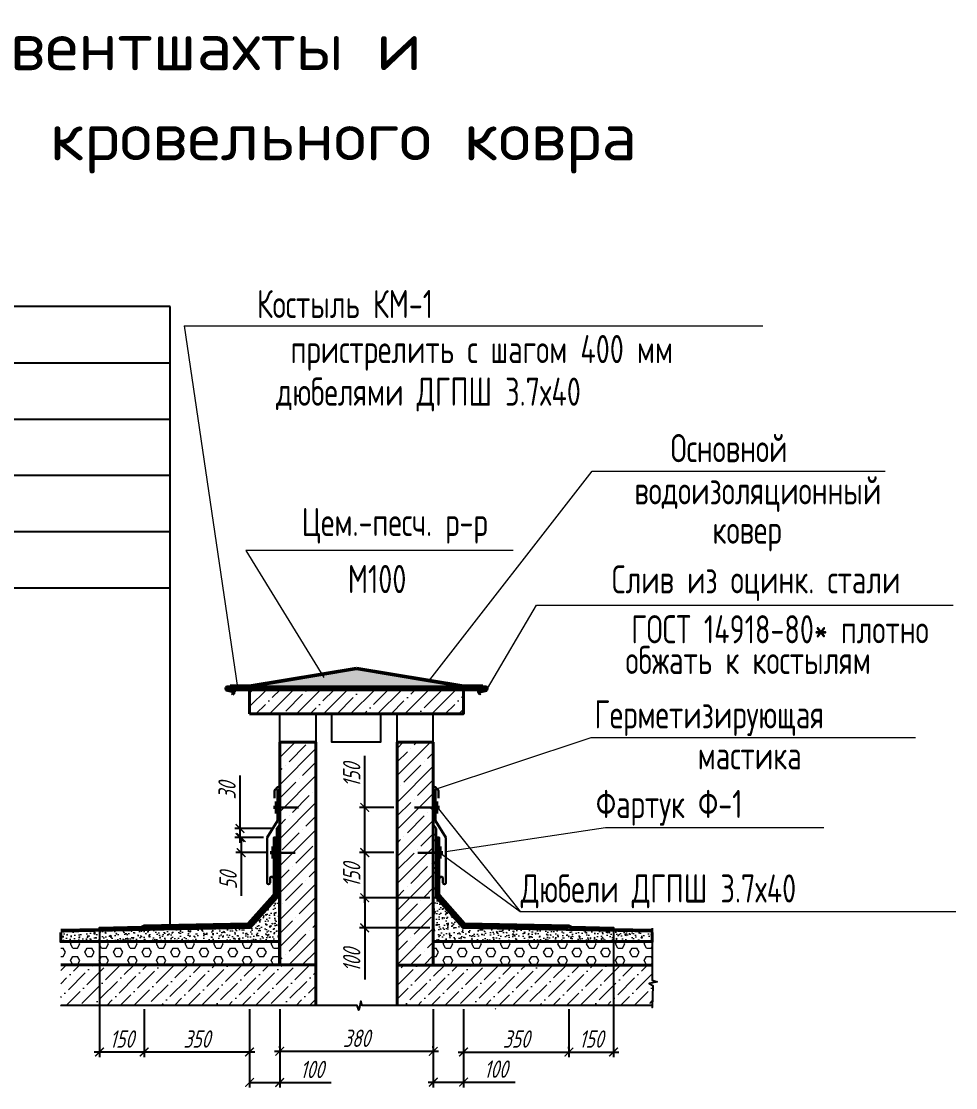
# Model space of a CAD drawing. Header units: millimetres. Extents: x 5763 to 12018931, y 39842 to 3600577.
# Drawn here: x 1831235 to 1858172, y 826193 to 856941 of the extents above; entities that cross this region are included whole.
import ezdxf
from ezdxf.enums import TextEntityAlignment as Align

# ---------------------------------------------------------------- set-up
doc = ezdxf.new("R2010")
doc.units = ezdxf.units.MM
doc.layers.add('обводка', color=7, linetype='Continuous')
doc.layers.add('Размеры', color=7, linetype='Continuous')
doc.styles.add('MStandart', font='romans.shx', dxfattribs={"width": 0.85, "height": 3})
doc.styles.add('ROMANS', font='romans.shx', dxfattribs={"width": 0.7, "height": 3})
doc.styles.get("Standard").update_dxf_attribs({"font": 'romans.shx', "width": 0.7, "oblique": 15, "height": 500})
doc.dimstyles.new('ISO-25', dxfattribs={"dimtxt": 500, "dimasz": 250, "dimexe": 150, "dimexo": 100, "dimgap": 125, "dimtad": 1, "dimtxsty": 'Standard', "dimblk": 'ARCHTICK', "dimcen": 25, "dimdle": 150, "dimadec": 0, "dimazin": 0, "dimtfac": 1, "dimtmove": 0, "dimatfit": 3, "dimfxl": 1, "dimarcsym": 0})
doc.dimstyles.get("Standard").update_dxf_attribs({"dimtxt": 0.18, "dimasz": 0.18, "dimexe": 0.18, "dimexo": 0.0625, "dimgap": 0.09, "dimtad": 0, "dimtih": 1, "dimtoh": 1, "dimdec": 4, "dimzin": 0, "dimdsep": 46, "dimtxsty": 'Standard', "dimcen": 0.09, "dimadec": 0, "dimazin": 0, "dimtfac": 1, "dimtdec": 4, "dimtofl": 0, "dimtmove": 0, "dimatfit": 3, "dimfxl": 1, "dimtolj": 1, "dimtzin": 0, "dimarcsym": 0})
pattern_1 = [(45, (1699556.66, 821509.62), (146.1905, 536.03184), [689.1486, -137.8297, 0, -137.8297])]
pattern_2 = [(0, (1692957.2, 820189.72), (0, 238.72803), [137.8297, -275.65945]), (120, (1692957.2, 820189.72), (-206.74454, -119.364), [137.8297, -275.65945]), (60, (1693095.02, 820189.72), (-206.74454, 119.364), [137.8297, -275.65945])]
pattern_3 = [(130, (1979917.2, 805528), (-316.3523, -27.67723), [33.0791, -363.8705]), (185, (1979917.2, 805528), (61.197, 331.7579), [26.4633, -291.0964]), (79.549, (1979890.83, 805525.68), (-255.1565, 304.0792), [28.1129, -309.24215]), (133.8158, (1979917.2, 805616.2), (-470.7118, -73.0039), [49.6187, -545.8057]), (83.3644, (1979877.96, 805610.1), (-412.2376, 429.639), [42.1694, -463.8632]), (188.816, (1979917.2, 805616.2), (-412.2383, 429.6383), [39.695, -436.6446]), (159, (1979873.08, 805594.15), (-263.26976, -177.5777), [33.0791, -363.8705]), (214, (1979873.1, 805594.15), (-107.31536, 319.8309), [26.4633, -291.0964]), (108.5486, (1979851.15, 805579.35), (-370.5844, 142.2539), [28.1129, -309.24215]), (142.5, (1979917.19, 805527.99), (-5.36317, 146.82454), [0, -287.56794, 0, -295.50693, 0, -292.19902]), (172.5, (1979917.19, 805527.99), (-116.02817, 173.9573), [0, -168.48306, 0, -280.95211, 0, -111.36642]), (212.5, (1980015.55, 805527.99), (-235.44459, -9.94761), [0, -110.26378, 0, -344.023, 0, -456.49205]), (222.5, (1980059.65, 805528), (-257.21707, 44.1515), [0, -143.3429, 0, -228.46655, 0, -324.17552])]
pattern_4 = [(50, (1701878.14, 805528), (316.3523, -27.67723), [33.0791, -363.8705]), (355, (1701878.14, 805528), (-61.197, 331.7579), [26.4633, -291.0964]), (100.451, (1701904.5, 805525.68), (255.1565, 304.0792), [28.1129, -309.24215]), (46.1842, (1701878.14, 805616.2), (470.7118, -73.0039), [49.6187, -545.8057]), (96.6356, (1701917.36, 805610.1), (412.2376, 429.639), [42.1694, -463.8632]), (351.184, (1701878.14, 805616.2), (412.2383, 429.6383), [39.695, -436.6446]), (21, (1701922.24, 805594.15), (263.26976, -177.5777), [33.0791, -363.8705]), (326, (1701922.24, 805594.15), (107.31536, 319.8309), [26.4633, -291.0964]), (71.4514, (1701944.18, 805579.35), (370.5844, 142.2539), [28.1129, -309.24215]), (37.5, (1701878.14, 805527.99), (5.36317, 146.82454), [0, -287.56794, 0, -295.50693, 0, -292.19902]), (7.5, (1701878.14, 805527.99), (116.02817, 173.9573), [0, -168.48306, 0, -280.95211, 0, -111.36642]), (327.5, (1701779.78, 805527.99), (235.44459, -9.94761), [0, -110.26378, 0, -344.023, 0, -456.49205]), (317.5, (1701735.68, 805528), (257.21707, 44.1515), [0, -143.3429, 0, -228.46655, 0, -324.17552])]

# ---------------------------------------------------------------- blocks, each defined once
blk = doc.blocks.new('_ArchTick')
at = {"color": 0, "linetype": 'ByBlock', "const_width": 0.15}
blk.add_lwpolyline([(-0.5, -0.5), (0.5, 0.5)], dxfattribs=at)
blk = doc.blocks.new('*D413')
at = {"layer": 'Defpoints', "color": 0, "transparency": 16777216}
for p in [(1838684, 827241), (1843112, 827241), (1843112, 827241)]:
    blk.add_point(p, dxfattribs=at)
at = {"layer": 'Размеры', "color": 0, "lineweight": -2, "transparency": 16777216}
for p, q in [((1838534, 827241), (1843262, 827241)), ((1838684, 827341), (1838684, 827391)), ((1843112, 827341), (1843112, 827391))]:
    blk.add_line(p, q, dxfattribs=at)
at = {"layer": 'Размеры', "color": 0, "lineweight": -2, "transparency": 16777216, "xscale": 250, "yscale": 250, "zscale": 250, "rotation": 180}
blk.add_blockref('_ArchTick', (1838684, 827241), dxfattribs=at)
at = {"layer": 'Размеры', "color": 0, "lineweight": -2, "transparency": 16777216, "xscale": 250, "yscale": 250, "zscale": 250}
blk.add_blockref('_ArchTick', (1843112, 827241), dxfattribs=at)
at = {"layer": 'Размеры', "color": 0, "lineweight": 18, "transparency": 16777216, "insert": (1840898, 827616), "char_height": 500, "attachment_point": 5}
blk.add_mtext('380', dxfattribs=at)
blk = doc.blocks.new('*D414')
at = {"color": 0, "lineweight": -2, "transparency": 16777216}
for p, q in [((1837813, 828461), (1837813, 826193)), ((1838684, 828461), (1838684, 826193)), ((1837813, 826343), (1838834, 826343)), ((1838684, 826343), (1840169, 826343))]:
    blk.add_line(p, q, dxfattribs=at)
at = {"layer": 'Defpoints', "color": 0, "transparency": 16777216}
for p in [(1837813, 828561), (1838684, 828561), (1837813, 826343)]:
    blk.add_point(p, dxfattribs=at)
at = {"color": 0, "lineweight": -2, "transparency": 16777216, "xscale": 250, "yscale": 250, "zscale": 250, "rotation": 180}
blk.add_blockref('_ArchTick', (1837813, 826343), dxfattribs=at)
at = {"color": 0, "lineweight": -2, "transparency": 16777216, "xscale": 250, "yscale": 250, "zscale": 250}
blk.add_blockref('_ArchTick', (1838684, 826343), dxfattribs=at)
at = {"color": 0, "lineweight": 18, "transparency": 16777216, "insert": (1839615, 826718), "char_height": 500, "attachment_point": 5}
blk.add_mtext('100', dxfattribs=at)
blk = doc.blocks.new('*D415')
at = {"color": 0, "lineweight": -2, "transparency": 16777216}
for p, q in [((1833488, 830684), (1833488, 827070)), ((1834924, 827220), (1833338, 827220)), ((1834774, 827141), (1834774, 827070))]:
    blk.add_line(p, q, dxfattribs=at)
at = {"layer": 'Defpoints', "color": 0, "transparency": 16777216}
for p in [(1833488, 830784), (1833488, 827220), (1834774, 827241)]:
    blk.add_point(p, dxfattribs=at)
at = {"color": 0, "lineweight": -2, "transparency": 16777216, "xscale": 250, "yscale": 250, "zscale": 250, "rotation": 180}
blk.add_blockref('_ArchTick', (1833488, 827220), dxfattribs=at)
at = {"color": 0, "lineweight": -2, "transparency": 16777216, "xscale": 250, "yscale": 250, "zscale": 250}
blk.add_blockref('_ArchTick', (1834774, 827220), dxfattribs=at)
at = {"color": 0, "lineweight": 18, "transparency": 16777216, "insert": (1834131, 827595), "char_height": 500, "attachment_point": 5}
blk.add_mtext('150', dxfattribs=at)
blk = doc.blocks.new('*D416')
at = {"color": 0, "lineweight": -2, "transparency": 16777216}
for p, q in [((1834774, 828461), (1834774, 827070)), ((1837812, 828461), (1837812, 827070)), ((1837962, 827220), (1834624, 827220))]:
    blk.add_line(p, q, dxfattribs=at)
at = {"layer": 'Defpoints', "color": 0, "transparency": 16777216}
for p in [(1834774, 828561), (1837812, 828561), (1834774, 827220)]:
    blk.add_point(p, dxfattribs=at)
at = {"color": 0, "lineweight": -2, "transparency": 16777216, "xscale": 250, "yscale": 250, "zscale": 250, "rotation": 180}
blk.add_blockref('_ArchTick', (1834774, 827220), dxfattribs=at)
at = {"color": 0, "lineweight": -2, "transparency": 16777216, "xscale": 250, "yscale": 250, "zscale": 250}
blk.add_blockref('_ArchTick', (1837812, 827220), dxfattribs=at)
at = {"color": 0, "lineweight": 18, "transparency": 16777216, "insert": (1836293, 827595), "char_height": 500, "attachment_point": 5}
blk.add_mtext('350', dxfattribs=at)
blk = doc.blocks.new('*D417')
at = {"color": 0, "lineweight": -2, "transparency": 16777216}
for p, q in [((1837541, 833666), (1837541, 835197)), ((1838497, 833666), (1837391, 833666)), ((1837541, 833255), (1837541, 833666)), ((1838219, 833405), (1837391, 833405))]:
    blk.add_line(p, q, dxfattribs=at)
at = {"layer": 'Defpoints', "color": 0, "transparency": 16777216}
for p in [(1837541, 833666), (1838597, 833666), (1838319, 833405)]:
    blk.add_point(p, dxfattribs=at)
at = {"color": 0, "lineweight": -2, "transparency": 16777216, "xscale": 250, "yscale": 250, "zscale": 250}
for p, rotation in [((1837541, 833666), 90), ((1837541, 833405), 270)]:
    blk.add_blockref('_ArchTick', p, dxfattribs=dict(at, rotation=rotation))
at = {"color": 0, "lineweight": 18, "transparency": 16777216, "insert": (1837166, 834756), "char_height": 500, "attachment_point": 5, "rotation": 90}
blk.add_mtext('30', dxfattribs=at)
blk = doc.blocks.new('*D418')
at = {"color": 0, "lineweight": -2, "transparency": 16777216}
for p, q in [((1838219, 833405), (1837423, 833405)), ((1837573, 833405), (1837573, 832821)), ((1838335, 832971), (1837423, 832971)), ((1837573, 832971), (1837573, 831729))]:
    blk.add_line(p, q, dxfattribs=at)
at = {"layer": 'Defpoints', "color": 0, "transparency": 16777216}
for p in [(1837573, 833405), (1838319, 833405), (1838435, 832971)]:
    blk.add_point(p, dxfattribs=at)
at = {"color": 0, "lineweight": -2, "transparency": 16777216, "xscale": 250, "yscale": 250, "zscale": 250}
for p, rotation in [((1837573, 833405), 90), ((1837573, 832971), 270)]:
    blk.add_blockref('_ArchTick', p, dxfattribs=dict(at, rotation=rotation))
at = {"color": 0, "lineweight": 18, "transparency": 16777216, "insert": (1837198, 832171), "char_height": 500, "attachment_point": 5, "rotation": 90}
blk.add_mtext('50', dxfattribs=at)
blk = doc.blocks.new('*D419')
at = {"color": 0, "lineweight": -2, "transparency": 16777216}
for p, q in [((1848308, 830705), (1848308, 827070)), ((1846872, 827220), (1848458, 827220)), ((1847022, 827320), (1847022, 827370))]:
    blk.add_line(p, q, dxfattribs=at)
at = {"layer": 'Defpoints', "color": 0, "transparency": 16777216}
for p in [(1848308, 830805), (1847022, 827220), (1848308, 827220)]:
    blk.add_point(p, dxfattribs=at)
at = {"color": 0, "lineweight": -2, "transparency": 16777216, "xscale": 250, "yscale": 250, "zscale": 250, "rotation": 180}
blk.add_blockref('_ArchTick', (1847022, 827220), dxfattribs=at)
at = {"color": 0, "lineweight": -2, "transparency": 16777216, "xscale": 250, "yscale": 250, "zscale": 250}
blk.add_blockref('_ArchTick', (1848308, 827220), dxfattribs=at)
at = {"color": 0, "lineweight": 18, "transparency": 16777216, "insert": (1847665, 827595), "char_height": 500, "attachment_point": 5}
blk.add_mtext('150', dxfattribs=at)
blk = doc.blocks.new('*D420')
at = {"color": 0, "lineweight": -2, "transparency": 16777216}
for p, q in [((1843983, 828461), (1843983, 827070)), ((1847022, 828461), (1847022, 827070)), ((1843833, 827220), (1847172, 827220))]:
    blk.add_line(p, q, dxfattribs=at)
at = {"layer": 'Defpoints', "color": 0, "transparency": 16777216}
for p in [(1843983, 828561), (1847022, 828561), (1847022, 827220)]:
    blk.add_point(p, dxfattribs=at)
at = {"color": 0, "lineweight": -2, "transparency": 16777216, "xscale": 250, "yscale": 250, "zscale": 250, "rotation": 180}
blk.add_blockref('_ArchTick', (1843983, 827220), dxfattribs=at)
at = {"color": 0, "lineweight": -2, "transparency": 16777216, "xscale": 250, "yscale": 250, "zscale": 250}
blk.add_blockref('_ArchTick', (1847022, 827220), dxfattribs=at)
at = {"color": 0, "lineweight": 18, "transparency": 16777216, "insert": (1845502, 827595), "char_height": 500, "attachment_point": 5}
blk.add_mtext('350', dxfattribs=at)
blk = doc.blocks.new('*D421')
at = {"color": 0, "lineweight": -2, "transparency": 16777216}
for p, q in [((1843112, 828461), (1843112, 826202)), ((1843983, 828461), (1843983, 826202)), ((1842962, 826352), (1843983, 826352)), ((1843983, 826352), (1845468, 826352))]:
    blk.add_line(p, q, dxfattribs=at)
at = {"layer": 'Defpoints', "color": 0, "transparency": 16777216}
for p in [(1843112, 828561), (1843983, 828561), (1843983, 826352)]:
    blk.add_point(p, dxfattribs=at)
at = {"color": 0, "lineweight": -2, "transparency": 16777216, "xscale": 250, "yscale": 250, "zscale": 250, "rotation": 180}
blk.add_blockref('_ArchTick', (1843112, 826352), dxfattribs=at)
at = {"color": 0, "lineweight": -2, "transparency": 16777216, "xscale": 250, "yscale": 250, "zscale": 250}
blk.add_blockref('_ArchTick', (1843983, 826352), dxfattribs=at)
at = {"color": 0, "lineweight": 18, "transparency": 16777216, "insert": (1844914, 826727), "char_height": 500, "attachment_point": 5}
blk.add_mtext('100', dxfattribs=at)
blk = doc.blocks.new('*D422')
at = {"color": 0, "lineweight": -2, "transparency": 16777216}
for p, q in [((1841135, 834274), (1841135, 835759)), ((1841970, 834274), (1840985, 834274)), ((1841135, 832821), (1841135, 834274)), ((1841970, 832971), (1840985, 832971))]:
    blk.add_line(p, q, dxfattribs=at)
at = {"layer": 'Defpoints', "color": 0, "transparency": 16777216}
for p in [(1841135, 834274), (1842070, 834274), (1842070, 832971)]:
    blk.add_point(p, dxfattribs=at)
at = {"color": 0, "lineweight": -2, "transparency": 16777216, "xscale": 250, "yscale": 250, "zscale": 250}
for p, rotation in [((1841135, 834274), 90), ((1841135, 832971), 270)]:
    blk.add_blockref('_ArchTick', p, dxfattribs=dict(at, rotation=rotation))
at = {"color": 0, "lineweight": 18, "transparency": 16777216, "insert": (1840760, 835205), "char_height": 500, "attachment_point": 5, "rotation": 90}
blk.add_mtext('150', dxfattribs=at)
blk = doc.blocks.new('*D423')
at = {"color": 0, "lineweight": -2, "transparency": 16777216}
for p, q in [((1843012, 831669), (1840985, 831669)), ((1841135, 831669), (1841135, 830651)), ((1843012, 830801), (1840985, 830801)), ((1841135, 830801), (1841135, 829315))]:
    blk.add_line(p, q, dxfattribs=at)
at = {"layer": 'Defpoints', "color": 0, "transparency": 16777216}
for p in [(1841135, 831669), (1843112, 831669), (1843112, 830801)]:
    blk.add_point(p, dxfattribs=at)
at = {"color": 0, "lineweight": -2, "transparency": 16777216, "xscale": 250, "yscale": 250, "zscale": 250}
for p, rotation in [((1841135, 831669), 90), ((1841135, 830801), 270)]:
    blk.add_blockref('_ArchTick', p, dxfattribs=dict(at, rotation=rotation))
at = {"color": 0, "lineweight": 18, "transparency": 16777216, "insert": (1840760, 829870), "char_height": 500, "attachment_point": 5, "rotation": 90}
blk.add_mtext('100', dxfattribs=at)
blk = doc.blocks.new('*D424')
at = {"color": 0, "lineweight": -2, "transparency": 16777216}
for p, q in [((1841970, 832971), (1840985, 832971)), ((1841135, 831519), (1841135, 833121)), ((1842838, 831669), (1840985, 831669))]:
    blk.add_line(p, q, dxfattribs=at)
at = {"layer": 'Defpoints', "color": 0, "transparency": 16777216}
for p in [(1841135, 832971), (1842070, 832971), (1842938, 831669)]:
    blk.add_point(p, dxfattribs=at)
at = {"color": 0, "lineweight": -2, "transparency": 16777216, "xscale": 250, "yscale": 250, "zscale": 250}
for p, rotation in [((1841135, 832971), 90), ((1841135, 831669), 270)]:
    blk.add_blockref('_ArchTick', p, dxfattribs=dict(at, rotation=rotation))
at = {"color": 0, "lineweight": 18, "transparency": 16777216, "insert": (1840760, 832320), "char_height": 500, "attachment_point": 5, "rotation": 90}
blk.add_mtext('150', dxfattribs=at)

msp = doc.modelspace()

# ---------------------------------------------------------------- hatches: boundary and pattern name
h = msp.add_hatch(color=7)
h.paths.add_polyline_path([(1840339.75946, 838208.98745), (1840503.72346, 838236.35154), (1840509.083, 838204.23749), (1840337.80809, 838175.65328), (1840334.64485, 838194.60723)])
h.paths.add_polyline_path([(1840332.44855, 838207.76733), (1840339.75946, 838208.98745), (1840334.64485, 838194.60723)])
h = msp.add_hatch(color=7)
h.paths.add_polyline_path([(1838288.44429, 837866.78914), (1838452.40829, 837894.15322), (1838457.76783, 837862.03918), (1838286.49292, 837833.45497), (1838283.32968, 837852.40891)])
h.paths.add_polyline_path([(1838281.13338, 837865.56901), (1838288.44429, 837866.78914), (1838283.32968, 837852.40891)])
h = msp.add_hatch(color=7)
h.paths.add_polyline_path([(1838971.72319, 837980.82212), (1839135.68719, 838008.18621), (1839141.04673, 837976.07216), (1838969.77182, 837947.48795), (1838966.60858, 837966.44189)])
h.paths.add_polyline_path([(1838964.41228, 837979.602), (1838971.72319, 837980.82212), (1838966.60858, 837966.44189)])
h = msp.add_hatch(color=7)
h.paths.add_polyline_path([(1839656.48056, 838094.95447), (1839820.44456, 838122.31856), (1839825.8041, 838090.20451), (1839654.52919, 838061.6203), (1839651.36595, 838080.57424)])
h.paths.add_polyline_path([(1839649.16965, 838093.73434), (1839656.48056, 838094.95447), (1839651.36595, 838080.57424)])
h = msp.add_hatch(color=7)
h.paths.add_polyline_path([(1843506.88267, 837866.78914), (1843342.91867, 837894.15322), (1843337.55913, 837862.03918), (1843508.83404, 837833.45497), (1843511.99728, 837852.40891)])
h.paths.add_polyline_path([(1843514.19358, 837865.56901), (1843506.88267, 837866.78914), (1843511.99728, 837852.40891)])
for points in [[(1837598.43223, 837787.40659), (1837772.07598, 837787.40659), (1837772.07598, 837754.84838), (1837598.43223, 837754.84838)], [(1844196.89473, 837787.40659), (1844023.25098, 837787.40659), (1844023.25098, 837754.84838), (1844196.89473, 837754.84838)]]:
    msp.add_hatch(color=7).paths.add_polyline_path(points)
at = {"layer": 'обводка', "linetype": 'ByBlock', "lineweight": 25, "ltscale": 0.5}
h = msp.add_hatch(color=7, dxfattribs=at)
h.paths.add_polyline_path([(1838683.04946, 834855.55316, 0.533069503), (1838578.86321, 834799.89889, -0.4142135624), (1838622.27415, 834756.48795), (1838622.27415, 834727.08635, 0.2246077304), (1838683.04946, 834729.94519)])
h.paths.add_polyline_path([(1843111.62129, 834855.55316), (1843111.62129, 834729.94519, 0.2246077304), (1843172.3966, 834727.08635), (1843172.3966, 834756.48795, -0.4142135624), (1843215.80754, 834799.89889, 0.533069503)])
at = {"layer": 'Размеры', "lineweight": 18}
h = msp.add_hatch(dxfattribs=at)
h.set_pattern_fill('AR-CONC', scale=0.868219, style=0)
h.set_pattern_definition([(50, (1692957.2, 820189.72), (158.17615, -13.83861), [16.53957, -181.93524]), (355, (1692957.2, 820189.72), (-30.59848, 165.87896), [13.23165, -145.54819]), (100.451, (1692970.38, 820188.57), (127.57824, 152.03959), [14.05646, -154.62108]), (46.1842, (1692957.2, 820233.83), (235.3559, -36.50194), [24.80935, -272.90286]), (96.6356, (1692976.8, 820230.78), (206.1188, 214.8195), [21.0847, -231.9316]), (351.184, (1692957.2, 820233.83), (206.11913, 214.81913), [19.84748, -218.3223]), (21, (1692979.25, 820222.8), (131.63488, -88.78884), [16.53957, -181.93524]), (326, (1692979.25, 820222.8), (53.65768, 159.91545), [13.23165, -145.54819]), (71.4514, (1692990.22, 820215.4), (185.2922, 71.12696), [14.05646, -154.62108]), (37.5, (1692957.195, 820189.72), (2.681583, 73.41227), [0, -143.78397, 0, -147.753467, 0, -146.09951]), (7.5, (1692957.195, 820189.72), (58.014084, 86.978653), [0, -84.24153, 0, -140.476057, 0, -55.68321]), (327.5, (1692908.02, 820189.72), (117.722297, -4.973803), [0, -55.13189, 0, -172.0115, 0, -228.24603]), (317.5, (1692885.96, 820189.72), (128.60853, 22.075756), [0, -71.67146, 0, -114.23328, 0, -162.08776])])
h.paths.add_polyline_path([(1841416.99635, 837754.84838), (1843979.84004, 837754.84838), (1842935.90585, 837929.07143), (1840897.66348, 838269.23539), (1837815.48691, 837754.84838)])
h = msp.add_hatch(dxfattribs=at)
h.set_pattern_fill('ANSI35', scale=86.821875, style=0)
h.set_pattern_definition([(45, (1692957.2, 820189.7), (-389.8413, 389.8413), []), (45, (1693347.04, 820189.7), (-389.8413, 389.8413), [689.1486, -137.8297, 0, -137.8297])])
h.paths.add_polyline_path([(1837815.48691, 837668.02651), (1837815.48691, 836973.45151), (1841005.49537, 836973.45151), (1843979.84004, 836973.45151), (1843979.84004, 837668.02651), (1840894.28912, 837668.02651)])
at = {"layer": 'Размеры'}
h = msp.add_hatch(dxfattribs=at)
h.set_pattern_fill('AR-CONC', scale=1.736438, style=0)
h.set_pattern_definition(pattern_3)
h.paths.add_polyline_path([(1838596.88379, 833665.82705), (1838683.70566, 833776.86659), (1838683.70566, 832967.3395), (1838596.88379, 832967.3395), (1838596.88379, 833405.36143)])
h = msp.add_hatch(dxfattribs=at)
h.set_pattern_fill('AR-CONC', scale=1.736438, style=0)
h.set_pattern_definition(pattern_4)
h.paths.add_polyline_path([(1843198.44316, 833665.82705), (1843111.62129, 833776.86659), (1843111.62129, 832967.3395), (1843198.44316, 832967.3395), (1843198.44316, 833405.36143)])
at = {"layer": 'Размеры', "lineweight": 18}
h = msp.add_hatch(dxfattribs=at)
h.set_pattern_fill('AR-CONC', scale=1.736438, style=0)
h.set_pattern_definition([(50, (1699556.66, 820189.72), (316.3523, -27.67723), [33.0791, -363.8705]), (355, (1699556.66, 820189.72), (-61.197, 331.7579), [26.4633, -291.0964]), (100.451, (1699583.02, 820187.4), (255.1565, 304.0792), [28.1129, -309.24215]), (46.1842, (1699556.66, 820277.93), (470.7118, -73.0039), [49.6187, -545.8057]), (96.6356, (1699595.9, 820271.85), (412.2376, 429.639), [42.1694, -463.8632]), (351.184, (1699556.66, 820277.93), (412.2383, 429.6383), [39.695, -436.6446]), (21, (1699600.76, 820255.88), (263.26976, -177.5777), [33.0791, -363.8705]), (326, (1699600.76, 820255.88), (107.31536, 319.8309), [26.4633, -291.0964]), (71.4514, (1699622.7, 820241.08), (370.5844, 142.2539), [28.1129, -309.24215]), (37.5, (1699556.66, 820189.72), (5.36317, 146.82454), [0, -287.56794, 0, -295.50693, 0, -292.19902]), (7.5, (1699556.66, 820189.72), (116.02817, 173.9573), [0, -168.48306, 0, -280.95211, 0, -111.36642]), (327.5, (1699458.3, 820189.72), (235.44459, -9.94761), [0, -110.26378, 0, -344.023, 0, -456.49205]), (317.5, (1699414.2, 820189.72), (257.21707, 44.1515), [0, -143.3429, 0, -228.46655, 0, -324.1755])])
h.paths.add_polyline_path([(1838682.73408, 832967.3395), (1838596.88379, 832967.3395), (1838596.88379, 831755.99094), (1838596.88379, 831668.92393), (1837829.1216, 830800.96445), (1832371.1427, 830697.17822), (1832371.1427, 830405.11973), (1838682.11268, 830405.11973)])
at = {"layer": 'Размеры'}
h = msp.add_hatch(dxfattribs=at)
h.set_pattern_fill('AR-CONC', scale=1.736438, style=0)
h.set_pattern_definition(pattern_3)
h.paths.add_polyline_path([(1838596.88379, 832967.3395), (1838683.70566, 832967.3395), (1838683.70566, 831755.99094), (1838596.88379, 831755.99094)])
h = msp.add_hatch(dxfattribs=at)
h.set_pattern_fill('AR-CONC', scale=1.736438, style=0)
h.set_pattern_definition(pattern_4)
h.paths.add_polyline_path([(1843198.44316, 832967.3395), (1843111.62129, 832967.3395), (1843111.62129, 831755.99094), (1843198.44316, 831755.99094)])
at = {"layer": 'Размеры', "lineweight": 18}
h = msp.add_hatch(dxfattribs=at)
h.set_pattern_fill('AR-CONC', scale=1.736438, style=0)
h.set_pattern_definition([(50, (1676838.06, 801372.23), (316.3523, -27.67723), [33.07913, -363.8705]), (355, (1676838.06, 801372.23), (-61.19696, 331.7579), [26.4633, -291.0964]), (100.451, (1676864.42, 801369.92), (255.15647, 304.0792), [28.1129, -309.24215]), (46.1842, (1676838.06, 801460.44), (470.7118, -73.0039), [49.6187, -545.8057]), (96.6356, (1676877.3, 801454.35), (412.2376, 429.639), [42.1694, -463.8632]), (351.184, (1676838.06, 801460.44), (412.2383, 429.6383), [39.695, -436.6446]), (21, (1676882.17, 801438.38), (263.26976, -177.5777), [33.07913, -363.8705]), (326, (1676882.17, 801438.4), (107.31536, 319.8309), [26.4633, -291.0964]), (71.4514, (1676904.1, 801423.6), (370.5844, 142.2539), [28.1129, -309.24215]), (37.5, (1676838.06, 801372.23), (5.36317, 146.82454), [0, -287.56794, 0, -295.50693, 0, -292.19902]), (7.5, (1676838.06, 801372.23), (116.02817, 173.9573), [0, -168.48306, 0, -280.95211, 0, -111.36642]), (327.5, (1676739.7, 801372.23), (235.444594, -9.947606), [0, -110.26378, 0, -344.023, 0, -456.49205]), (317.5, (1676695.6, 801372.23), (257.21707, 44.15151), [0, -143.34292, 0, -228.46655, 0, -324.17552])])
h.paths.add_polyline_path([(1843111.26226, 831637.3379), (1843115.67643, 830405.11973), (1849424.18425, 830405.11973), (1849424.18425, 830665.58536), (1843965.84633, 830769.37842), (1843198.08414, 831637.3379)])
h = msp.add_hatch(dxfattribs=at)
h.set_pattern_fill('HEX', scale=43.410938, style=0)
h.set_pattern_definition(pattern_2)
h.paths.add_polyline_path([(1832371.1427, 830405.11973), (1832371.1427, 829752.80152), (1838681.95447, 829752.80152), (1838682.11268, 830405.11973)])
h = msp.add_hatch(dxfattribs=at)
h.set_pattern_fill('HEX', scale=43.410938, style=0)
h.set_pattern_definition(pattern_2)
h.paths.add_polyline_path([(1849424.18425, 829728.11222), (1849424.18425, 830405.11973), (1843111.62129, 830405.11973), (1843111.62129, 829728.11222)])
h = msp.add_hatch(dxfattribs=at)
h.set_pattern_fill('ANSI36', scale=86.821875, style=0)
h.set_pattern_definition(pattern_1)
h.paths.add_polyline_path([(1839725.56816, 829726.56727), (1838683.70566, 829728.11222), (1832371.1427, 829728.11222), (1832371.1427, 828561.34364), (1836924.32545, 828561.34364), (1836956.88365, 828691.57646), (1836995.95349, 828561.34364), (1839725.56816, 828561.34364)])
h = msp.add_hatch(dxfattribs=at)
h.set_pattern_fill('ANSI36', scale=86.821875, style=0)
h.set_pattern_definition(pattern_1)
h.paths.add_polyline_path([(1849424.18425, 829728.11222), (1843111.26226, 829728.11222), (1842069.75879, 829728.11222), (1842069.75879, 828561.34364), (1844799.37346, 828561.34364), (1844838.4433, 828691.57646), (1844903.55971, 828431.11083), (1844942.62955, 828561.34364), (1849424.18425, 828561.34364)])

# ---------------------------------------------------------------- linework, layer by layer
at = {"color": 7, "lineweight": 18}
for points in [[(1835927.83848, 848159.85828), (1852614.07491, 848159.85828), (1852614.07491, 848159.85828)], [(1843014.73797, 837948.92357), (1847694.93484, 843967.4624), (1856139.22962, 843967.4624)], [(1845413.64741, 841681.94299), (1837703.86491, 841681.94299), (1839959.036, 838020.65263)], [(1846085.06991, 840107.89944), (1858104.13617, 840107.89944), (1858104.13617, 840107.89944)], [(1843145.03046, 834792.74918), (1847663.84495, 836285.23604), (1857013.04991, 836285.23604)], [(1843264.54213, 834230.16924), (1845615.42402, 831277.33525)], [(1843476.27316, 832999.75549), (1848077.40768, 833699.19758), (1854373.66491, 833699.19758)], [(1843360.04619, 832927.84112), (1845615.42402, 831277.33525), (1858172.31847, 831277.33525)]]:
    msp.add_lwpolyline(points, dxfattribs=at)
at = {"ltscale": 100}
for points in [[(1804296.95598, 847093.11562), (1835527.6037, 847093.11562)], [(1804296.95598, 845472.44062), (1835527.6037, 845472.44062)], [(1804296.95598, 843851.76562), (1835527.6037, 843851.76562)], [(1804296.95598, 842231.09062), (1835527.6037, 842231.09062)], [(1804296.95598, 840610.41562), (1835527.6037, 840610.41562)]]:
    msp.add_lwpolyline(points, dxfattribs=at)
at = {"color": 7, "const_width": 10.85273}
for points in [[(1837468.19941, 837668.02651), (1837468.19941, 837728.80182)], [(1844327.12754, 837668.02651), (1844327.12754, 837728.80182)]]:
    msp.add_lwpolyline(points, dxfattribs=at)
at = {"color": 7, "lineweight": 35}
msp.add_lwpolyline([(1838683.70566, 833776.86659), (1838596.88379, 833665.82705), (1838596.88379, 831668.92393), (1837829.1216, 830800.96445), (1832370.78368, 830697.17139)], dxfattribs=at)
at = {"color": 7, "lineweight": 30}
for points in [[(1843111.62129, 833776.86659), (1843198.44316, 833665.82705), (1843198.44316, 831668.92393), (1843966.20536, 830800.96445), (1849424.54328, 830697.17139)], [(1838596.88379, 831668.92393), (1838564.36825, 831697.68587), (1837809.23644, 830844.00511), (1832370.78368, 830740.59017)], [(1838596.88379, 831668.92393), (1837829.1216, 830800.96445), (1832370.78368, 830697.17139)], [(1843198.44316, 831668.92393), (1843966.20536, 830800.96445), (1849424.54328, 830697.17139)]]:
    msp.add_lwpolyline(points, dxfattribs=at)
for points in [[(1833488.02785, 830761.83514), (1834709.15212, 830785.05543), (1834790.35597, 830830.01835), (1837789.35128, 830887.04577), (1838528.74158, 831722.93066), (1838553.47285, 831767.27741), (1838553.47285, 833405.36143), (1838510.06191, 833405.36143), (1838510.06191, 831778.56388), (1838493.11491, 831748.17545), (1837769.46613, 830930.08643), (1834778.75565, 830873.21655), (1834697.5518, 830828.25363), (1833487.20251, 830805.23823)], [(1834790.35597, 830786.59957), (1837809.23644, 830844.00511), (1838564.36825, 831697.68587), (1838596.88379, 831755.99094), (1838596.88379, 833405.36143), (1838553.47285, 833405.36143), (1838553.47285, 831767.27741), (1838528.74158, 831722.93066), (1837789.35128, 830887.04577), (1834790.35597, 830830.01835)], [(1847004.97098, 830786.59957), (1843986.09051, 830844.00511), (1843230.9587, 831697.68587), (1843198.44316, 831755.99094), (1843198.44316, 833405.36143), (1843241.8541, 833405.36143), (1843241.8541, 831767.27741), (1843266.58537, 831722.93066), (1844005.97567, 830887.04577), (1847004.97098, 830830.01835)], [(1848307.29911, 830761.83514), (1847086.17483, 830785.05543), (1847004.97098, 830830.01835), (1844005.97567, 830887.04577), (1843266.58537, 831722.93066), (1843241.8541, 831767.27741), (1843241.8541, 833405.36143), (1843285.26504, 833405.36143), (1843285.26504, 831778.56388), (1843302.21204, 831748.17545), (1844025.86083, 830930.08643), (1847016.57131, 830873.21655), (1847097.77516, 830828.25363), (1848308.12444, 830805.23823)]]:
    msp.add_lwpolyline(points, close=True, dxfattribs=at)
at = {"color": 7}
for points in [[(1838510.06191, 832820.42638), (1838596.88379, 832820.42638)], [(1843285.26504, 832820.42638), (1843198.44316, 832820.42638)], [(1838510.06191, 832299.49513), (1838596.88379, 832299.49513)], [(1843285.26504, 832299.49513), (1843198.44316, 832299.49513)], [(1838131.29052, 831339.13094), (1838228.83713, 831252.84511)], [(1843664.03643, 831339.13094), (1843566.48982, 831252.84511)], [(1834124.4318, 830817.35547), (1834126.08246, 830730.54928)], [(1834645.26889, 830827.25945), (1834646.91956, 830740.45327)], [(1835686.11775, 830890.4705), (1835688.59375, 830760.26123)], [(1836206.95484, 830900.37448), (1836209.43084, 830770.16521)], [(1836727.79194, 830910.27846), (1836730.26793, 830780.06919)], [(1837248.62903, 830920.18244), (1837251.10503, 830789.97317)], [(1837769.46613, 830930.08643), (1837829.1216, 830800.96445)], [(1844025.86083, 830930.08643), (1843966.20536, 830800.96445)], [(1844546.69792, 830920.18244), (1844544.22192, 830789.97317)], [(1845067.53501, 830910.27846), (1845065.05902, 830780.06919)], [(1845588.37211, 830900.37448), (1845585.89611, 830770.16521)], [(1846109.2092, 830890.4705), (1846106.73321, 830760.26123)], [(1846630.0463, 830880.56652), (1846627.5703, 830750.35725)], [(1847004.97098, 830830.01835), (1847016.57131, 830873.21655)], [(1847150.05806, 830827.25945), (1847148.40739, 830740.45327)], [(1847670.89515, 830817.35547), (1847669.24449, 830730.54928)], [(1848191.73225, 830807.45149), (1848190.08158, 830720.6453)], [(1848711.74401, 830754.14441), (1848710.91868, 830710.74132)], [(1849232.5811, 830744.24043), (1849231.75577, 830700.83734)], [(1849424.18425, 830795.82602), (1849424.18425, 829295.5587), (1849570.83374, 829242.25278), (1849339.82447, 829195.96256), (1849437.31451, 829134.50957), (1849424.18425, 828504.44352), (1849424.18425, 828504.44352)]]:
    msp.add_lwpolyline(points, dxfattribs=at)
at = {"layer": 'обводка', "linetype": 'ByBlock', "lineweight": 35, "ltscale": 0.5}
for p, q in [((1837812.78874, 837787.40659), (1840897.66348, 838302.2439)), ((1837815.48691, 837754.84838), (1840897.66348, 838269.23539)), ((1840897.66348, 838302.2439), (1843982.53821, 837787.40659)), ((1840897.66348, 838269.23539), (1843979.84004, 837754.84838)), ((1837223.07797, 837628.27765), (1837143.88863, 837644.07086)), ((1844643.05662, 837754.84838), (1837146.85052, 837754.84838)), ((1837152.27033, 837754.84838), (1844648.47643, 837754.84838)), ((1837154.98813, 837663.99015), (1837383.15871, 837618.50149)), ((1844639.559, 837733.14291), (1837155.76795, 837733.14291)), ((1837155.76795, 837733.14291), (1844639.559, 837733.14291)), ((1837155.76795, 837668.02651), (1837155.76795, 837728.80182)), ((1840894.28912, 837728.80182), (1837155.76795, 837728.80182)), ((1844639.559, 837668.02651), (1837155.76795, 837668.02651)), ((1837155.76795, 837668.02651), (1844639.559, 837668.02651)), ((1837361.70381, 837600.63066), (1837223.07797, 837628.27765)), ((1837251.14473, 837754.84838), (1837251.14473, 837787.40659)), ((1837251.14473, 837787.40659), (1837812.78874, 837787.40659)), ((1837251.14473, 837754.84838), (1837251.14473, 837787.40659)), ((1837251.14473, 837787.40659), (1837812.78874, 837787.40659)), ((1837316.62998, 837544.59597), (1837361.70381, 837600.63066)), ((1837333.54281, 837530.99142), (1837389.62726, 837600.68027)), ((1840901.03784, 837728.80182), (1844639.559, 837728.80182)), ((1843982.53821, 837787.40659), (1844544.18223, 837787.40659)), ((1844461.78414, 837530.99142), (1844405.69969, 837600.68027)), ((1844640.33882, 837663.99015), (1844412.16824, 837618.50149)), ((1844433.62314, 837600.63066), (1844572.24898, 837628.27765)), ((1844478.69698, 837544.59597), (1844433.62314, 837600.63066)), ((1844544.18223, 837787.40659), (1844544.18223, 837754.84838)), ((1844544.18223, 837754.84838), (1844643.05662, 837754.84838)), ((1844572.24898, 837628.27765), (1844651.43832, 837644.07086)), ((1844639.559, 837668.02651), (1844639.559, 837728.80182)), ((1837333.54281, 837530.99142), (1837316.62998, 837544.59597))]:
    msp.add_line(p, q, dxfattribs=at)
at = {"layer": 'обводка', "linetype": 'ByBlock', "lineweight": 25, "ltscale": 0.5}
msp.add_line((1844461.78414, 837530.99142), (1844478.69698, 837544.59597), dxfattribs=at)
at = {"layer": 'обводка', "color": 7, "linetype": 'ByBlock', "lineweight": 40, "ltscale": 0.5}
for p, q in [((1838683.50701, 836154.36739), (1838681.94819, 829733.44244)), ((1838683.04946, 836154.11466), (1838683.04946, 829728.11222)), ((1839725.53874, 828561.34364), (1839722.57805, 836154.11539)), ((1842069.75879, 828561.34364), (1842069.75879, 836154.11466)), ((1843111.62129, 836154.11466), (1843111.62129, 829728.11222)), ((1839725.08167, 829733.50013), (1832371.1427, 829733.09338)), ((1843111.62129, 829728.11222), (1842069.75879, 829728.11222)), ((1842069.75879, 829728.11222), (1849424.18425, 829728.11222))]:
    msp.add_line(p, q, dxfattribs=at)
at = {"layer": 'обводка', "linetype": 'ByBlock', "lineweight": 40, "ltscale": 0.5}
for p, q in [((1839722.57805, 836154.11539), (1838683.50701, 836154.36739)), ((1842069.75879, 836154.11466), (1843111.62129, 836154.11466))]:
    msp.add_line(p, q, dxfattribs=at)
at = {"layer": 'обводка', "linetype": 'ByBlock', "lineweight": 18, "ltscale": 0.5}
msp.add_line((1841134.71622, 834273.58018), (1841134.71622, 835459.36592), dxfattribs=at)
at = {"layer": 'обводка', "color": 7, "linetype": 'ByBlock', "lineweight": 30, "ltscale": 0.5}
for p, q in [((1838535.45227, 834539.43326), (1838535.45227, 834756.48795)), ((1838622.27415, 833888.2692), (1838622.27415, 834756.48795)), ((1843172.3966, 833888.2692), (1843172.3966, 834756.48795)), ((1843259.21848, 834539.43326), (1843259.21848, 834756.48795)), ((1838530.12862, 834269.66762), (1838530.12862, 834316.99112)), ((1838530.12862, 834316.99112), (1838530.12862, 834230.16924)), ((1839224.70362, 834269.66762), (1838530.12862, 834269.66762)), ((1838567.5192, 834447.22393), (1838567.5192, 834099.93643)), ((1842569.96713, 834269.66762), (1843264.54213, 834269.66762)), ((1843227.15155, 834447.22393), (1843227.15155, 834099.93643)), ((1843264.54213, 834269.66762), (1843264.54213, 834316.99112)), ((1843264.54213, 834316.99112), (1843264.54213, 834230.16924)), ((1838622.27415, 833888.2692), (1838318.39759, 833405.36143)), ((1843172.3966, 833888.2692), (1843476.27316, 833405.36143)), ((1838318.39759, 833405.36143), (1838318.39759, 832103.0333)), ((1843476.27316, 833405.36143), (1843476.27316, 832103.0333)), ((1838434.62456, 833014.66299), (1838434.62456, 832927.84112)), ((1838434.62456, 832967.3395), (1839129.19956, 832967.3395)), ((1838472.01513, 833144.8958), (1838472.01513, 832797.6083)), ((1843360.04619, 832967.3395), (1842665.47119, 832967.3395)), ((1843322.65562, 833144.8958), (1843322.65562, 832797.6083)), ((1843360.04619, 833014.66299), (1843360.04619, 832927.84112)), ((1838405.21946, 832233.26612), (1838405.21946, 832103.0333)), ((1843389.45129, 832233.26612), (1843389.45129, 832103.0333))]:
    msp.add_line(p, q, dxfattribs=at)
at = {"layer": 'обводка', "linetype": 'ByBlock', "lineweight": 30, "ltscale": 0.5}
msp.add_line((1848307.29911, 830761.83514), (1849424.18425, 830740.597), dxfattribs=at)
at = {"layer": 'обводка', "linetype": 'ByBlock', "lineweight": 40, "ltscale": 0.5}
msp.add_lwpolyline([(1837815.48691, 836973.45151), (1843979.84004, 836973.45151), (1843979.84004, 837668.02651), (1837815.48691, 837668.02651)], close=True, dxfattribs=at)
at = {"layer": 'обводка', "linetype": 'ByBlock', "lineweight": 35, "ltscale": 0.5}
for centre, radius, start, end in [((1837195.83559, 837698.1103), 74.9583, 130.805822368, 226.131039752), ((1837195.83559, 837698.1103), 53.22311, 138.835596258, 219.872231651), ((1837380.9914, 837607.63027), 11.08515, 321.173452601, 78.725193118), ((1844414.33555, 837607.63027), 11.08515, 101.274806882, 218.826547399), ((1844599.49137, 837698.1103), 53.22311, 320.127768349, 41.164403742), ((1844599.49137, 837698.1103), 74.9583, 313.868960248, 49.194177632)]:
    msp.add_arc(centre, radius, start, end, dxfattribs=at)
at = {"layer": 'обводка', "color": 7, "linetype": 'ByBlock', "lineweight": 30, "ltscale": 0.5}
for centre, radius, start, end in [((1838649.64029, 834792.74918), 71.13729, 61.988835729, 174.231703159), ((1843145.03046, 834792.74918), 71.13729, 5.768296841, 118.011164271), ((1838578.86321, 834756.48795), 43.41094, 0, 180), ((1838649.64029, 834792.74918), 71.13729, 247.375207032, 298.011164271), ((1843145.03046, 834792.74918), 71.13729, 241.988835729, 292.624792968), ((1843215.80754, 834756.48795), 43.41094, 0, 180), ((1838361.80852, 832103.0333), 43.41094, 180, 0), ((1838448.6304, 832233.26612), 43.41094, 355.613529834, 180), ((1843346.04035, 832233.26612), 43.41094, 0, 184.386470166), ((1843432.86223, 832103.0333), 43.41094, 180, 0)]:
    msp.add_arc(centre, radius, start, end, dxfattribs=at)
at = {"layer": 'Размеры', "color": 7, "lineweight": 18}
for p, q in [((1838683.50701, 835709.02599), (1839128.84841, 836154.36739)), ((1838683.50701, 836098.86716), (1838739.00724, 836154.36739)), ((1838952.776, 835588.45347), (1839440.07767, 836075.75515)), ((1842069.75879, 835976.54707), (1842247.32638, 836154.11466)), ((1842069.75879, 835196.8644), (1843027.00905, 836154.11466)), ((1842558.80837, 836075.75515), (1842637.16788, 836154.11466)), ((1838683.50701, 834929.34332), (1839725.54218, 835971.37849)), ((1842069.75879, 835586.70556), (1842363.8877, 835880.83448)), ((1842461.34803, 835978.29481), (1842461.34803, 835978.29481)), ((1842948.64971, 835685.91381), (1843111.62129, 835848.88539)), ((1838855.31567, 835490.99314), (1838855.31567, 835490.99314)), ((1839342.61734, 835198.61214), (1839725.54218, 835581.53698)), ((1842069.75879, 834417.18172), (1843111.62129, 835459.04422)), ((1842266.42737, 835003.69147), (1842753.72904, 835490.99314)), ((1842851.18937, 835588.45347), (1842851.18937, 835588.45347)), ((1838683.50701, 835319.18449), (1838757.85533, 835393.5328)), ((1838683.50701, 834149.66065), (1839725.54218, 835191.69582)), ((1838683.50701, 834539.50181), (1839147.69667, 835003.69147)), ((1842168.96703, 834906.23113), (1842168.96703, 834906.23113)), ((1842656.2687, 834613.85013), (1843111.62129, 835069.20272)), ((1839050.23633, 834126.54846), (1839537.53801, 834613.85013)), ((1842069.75879, 833637.49905), (1843111.62129, 834679.36155)), ((1838683.50701, 833369.97797), (1839725.54218, 834412.01314)), ((1842069.75879, 834027.34022), (1842461.34803, 834418.92946)), ((1843046.11004, 834224.00879), (1843111.62129, 834289.52004)), ((1838683.50701, 833759.81914), (1838855.31567, 833931.62779)), ((1839440.07767, 833736.70712), (1839725.54218, 834022.17164)), ((1842069.75879, 832857.81637), (1843111.62129, 833899.67887)), ((1842363.8877, 833541.78645), (1842851.18937, 834029.08812)), ((1842948.64971, 834126.54846), (1842948.64971, 834126.54846)), ((1838683.50701, 832590.2953), (1839725.54218, 833632.33047)), ((1838757.85533, 833054.48478), (1839245.157, 833541.78645)), ((1842069.75879, 833247.65754), (1842168.96703, 833346.86578)), ((1842266.42737, 833444.32612), (1842266.42737, 833444.32612)), ((1842753.72904, 833151.94512), (1843111.62129, 833509.83737)), ((1839147.69667, 832664.64344), (1839634.99834, 833151.94512)), ((1842069.75879, 832078.1337), (1843111.62129, 833119.9962)), ((1838683.50701, 831810.61262), (1839725.54218, 832852.64779)), ((1842071.5067, 832469.72278), (1842558.80837, 832957.02445)), ((1843046.11004, 832664.64344), (1843046.11004, 832664.64344)), ((1838683.50701, 832200.45379), (1838952.776, 832469.72278)), ((1839050.23633, 832567.18311), (1839050.23633, 832567.18311)), ((1839537.53801, 832274.80211), (1839725.54218, 832462.80629)), ((1842461.34803, 832079.88144), (1842948.64971, 832567.18311)), ((1838683.50701, 831030.92995), (1839725.54218, 832072.96512)), ((1838855.31567, 831592.57977), (1839342.61734, 832079.88144)), ((1839440.07767, 832177.34177), (1839440.07767, 832177.34177)), ((1842069.75879, 831298.45102), (1843111.62129, 832340.31352)), ((1842069.75879, 831688.29219), (1842266.42737, 831884.96077)), ((1842363.8877, 831982.4211), (1842363.8877, 831982.4211)), ((1842851.18937, 831690.0401), (1843111.62129, 831950.47202)), ((1839245.157, 831202.73843), (1839725.54218, 831683.12361)), ((1842069.75879, 830518.76835), (1843111.62129, 831560.63085)), ((1842168.96703, 831007.81776), (1842656.2687, 831495.11943)), ((1838683.50701, 830251.24727), (1839725.54218, 831293.28244)), ((1838683.50701, 830641.08844), (1839050.23633, 831007.81776)), ((1839147.69667, 831105.2781), (1839147.69667, 831105.2781)), ((1839634.99834, 830812.89709), (1839725.54218, 830903.44094)), ((1842558.80837, 830617.97642), (1843046.11004, 831105.2781)), ((1838945.24362, 829733.3012), (1839725.54218, 830513.59977)), ((1838952.776, 830130.67475), (1839440.07767, 830617.97642)), ((1839537.53801, 830715.43676), (1839537.53801, 830715.43676)), ((1842069.75879, 829739.08567), (1843111.62129, 830780.94817)), ((1842461.34803, 830520.51609), (1842461.34803, 830520.51609)), ((1842069.75879, 830128.92684), (1842363.8877, 830423.05576)), ((1842948.64971, 830228.13509), (1843111.62129, 830391.10667)), ((1838683.50701, 829861.40577), (1838757.85533, 829935.75408)), ((1838855.31567, 830033.21442), (1838855.31567, 830033.21442)), ((1839342.61734, 829740.83342), (1839725.54218, 830123.75826)), ((1842448.62684, 829728.11222), (1842753.72904, 830033.21442)), ((1842838.46801, 829728.11222), (1843111.62129, 830001.2655)), ((1842851.18937, 830130.67475), (1842851.18937, 830130.67475))]:
    msp.add_line(p, q, dxfattribs=at)
at = {"layer": 'Размеры', "color": 7, "lineweight": 25}
for p, q in [((1839245.157, 835101.1518), (1839245.157, 835101.1518)), ((1839634.99834, 834711.31046), (1839634.99834, 834711.31046)), ((1842558.80837, 834516.3898), (1842558.80837, 834516.3898)), ((1838952.776, 834029.08812), (1838952.776, 834029.08812)), ((1839342.61734, 833639.24679), (1839342.61734, 833639.24679)), ((1842656.2687, 833054.48478), (1842656.2687, 833054.48478)), ((1838757.85533, 831495.11943), (1838757.85533, 831495.11943)), ((1842753.72904, 831592.57977), (1842753.72904, 831592.57977)), ((1843143.57037, 831202.73843), (1843143.57037, 831202.73843)), ((1842071.5067, 830910.35743), (1842071.5067, 830910.35743))]:
    msp.add_line(p, q, dxfattribs=at)
at = {"layer": 'Размеры', "color": 7}
for p, q in [((1842069.75879, 834807.02289), (1842071.5067, 834808.7708)), ((1843143.57037, 832762.10378), (1843146.80604, 832765.33944)), ((1842069.75879, 829349.24417), (1842071.5067, 829350.99208))]:
    msp.add_line(p, q, dxfattribs=at)
at = {"layer": 'Размеры', "color": 7, "lineweight": 18}
for points in [[(1835927.83848, 848159.85828), (1837468.19941, 837728.80182)], [(1844674.42518, 837699.82761), (1846085.06991, 840107.89944)]]:
    msp.add_lwpolyline(points, dxfattribs=at)
at = {"layer": 'Размеры', "color": 7, "lineweight": 25}
for points in [[(1838683.50701, 836154.36739), (1838683.50701, 836973.45151), (1839722.77676, 836973.45151), (1839722.57805, 836154.11539)], [(1842069.75879, 836154.11466), (1842069.75879, 836973.45151)], [(1843111.62129, 836154.11466), (1843111.62129, 836973.45151)]]:
    msp.add_lwpolyline(points, dxfattribs=at)
msp.add_lwpolyline([(1840187.09834, 836973.45151), (1841587.11062, 836973.45151), (1841587.11062, 836154.11466), (1840187.09834, 836154.11466)], close=True, dxfattribs=at)
at = {"layer": 'Размеры', "color": 7}
for points in [[(1838683.70566, 832971.25205), (1838596.88379, 832971.25205), (1838596.88379, 832971.25205), (1838683.70566, 832971.25205)], [(1838683.70566, 832967.3395), (1838596.88379, 832967.3395), (1838596.88379, 832967.3395), (1838683.70566, 832967.3395)], [(1843111.62129, 832971.25205), (1843198.44316, 832971.25205), (1843198.44316, 832971.25205), (1843111.62129, 832971.25205)], [(1843111.62129, 832967.3395), (1843198.44316, 832967.3395), (1843198.44316, 832967.3395), (1843111.62129, 832967.3395)]]:
    msp.add_lwpolyline(points, close=True, dxfattribs=at)
for points in [[(1843198.44316, 831668.92393), (1843111.62129, 831668.92393)], [(1849424.18425, 828561.34364), (1841064.97115, 828561.34364), (1841025.90131, 828691.57646), (1840960.7849, 828431.11083), (1840921.71506, 828561.34364), (1832371.1427, 828561.34364), (1832371.1427, 828561.34364)]]:
    msp.add_lwpolyline(points, dxfattribs=at)
at = {"layer": 'Размеры', "color": 7, "lineweight": 40}
for points in [[(1832371.1427, 830665.58536), (1832371.1427, 830405.11973), (1838684.06469, 830405.11973)], [(1849424.18425, 830665.58536), (1849424.18425, 830405.11973), (1843111.26226, 830405.11973)]]:
    msp.add_lwpolyline(points, dxfattribs=at)

# ---------------------------------------------------------------- texts
at = {"color": 7, "lineweight": 18, "ltscale": 0.5, "style": 'MStandart'}
for s, p in [('Схема устройства вентшахты и', (1814350.15132, 855531.4726)), ('примыкания к ней кровельного ковра', (1813314.67971, 852933.02058))]:
    msp.add_text(s, height=1400, dxfattribs=at).set_placement(p)
at = {"color": 7, "lineweight": 18, "style": 'ROMANS', "width": 0.7}
for s, p in [('Костыль КМ-1', (1840566.05868, 848384.89232)), ('пристрелить с шагом 400 мм', (1844510.30521, 847084.47054)), ('дюбелями ДГПШ 3.7х40', (1842972.60466, 845857.15122)), ('Основной', (1851638.21467, 844227.69386)), ('водоизоляционный', (1852469.15137, 843010.04208)), ('Цем.-песч. р-р', (1841999.84442, 842100.5506)), ('ковер', (1852157.94217, 841876.52485)), ('М100', (1841491.95998, 840454.09469)), ('Слив из оцинк. стали', (1852418.9911, 840445.28204)), ('ГОСТ 14918-80* плотно', (1853107.46853, 839005.43096)), ('обжать к костылям', (1852189.06515, 838119.91741))]:
    msp.add_text(s, height=810.3375, dxfattribs=at).set_placement(p, align=Align.CENTER)
for s, p in [('Герметизирующая', (1847757.62948, 836553.01875)), ('мастика', (1850734.57565, 835369.63362)), ('Фартук Ф-1', (1847799.83219, 833966.93606)), ('Дюбели ДГПШ 3.7х40 ', (1845633.28075, 831531.47003))]:
    msp.add_text(s, height=810.3375, dxfattribs=at).set_placement(p)

# ---------------------------------------------------------------- dimensions: what is measured, and where the dimension line sits
at = {"color": 7, "lineweight": 18}
for base, p1, p2, angle, text, picture, middle in [((1841134.71622, 834273.58018), (1842069.75879, 832971.25205), (1842069.75879, 834273.58018), 90, '150', '*D422', (1841134.71622, 835204.5744)), ((1837540.88586, 833665.82705), (1838319.05379, 833405.36143), (1838596.88379, 833665.82705), 90, '30', '*D417', (1837540.88586, 834755.69433)), ((1837573.12744, 833405.36143), (1838435.28076, 832971.25205), (1838319.05379, 833405.36143), 90, '50', '*D418', (1837573.12744, 832170.79103)), ((1841134.71622, 832971.25205), (1842937.97754, 831668.88425), (1842069.75879, 832971.25205), 90, '150', '*D424', (1841134.71622, 832320.06815)), ((1841135.39831, 831668.88425), (1843111.62129, 830800.6655), (1843111.62129, 831668.88425), 90, '100', '*D423', (1841135.39831, 829869.67128)), ((1833487.61518, 827219.84219), (1834773.66684, 827241.44803), (1833487.61518, 830783.53668), 180, '150', '*D415', (1834130.64101, 827219.84219)), ((1837812.69691, 826342.80511), (1838683.70566, 828561.34364), (1837812.69691, 828561.34364), 180, '100', '*D414', (1839614.69989, 826342.80511))]:
    dim = msp.add_linear_dim(base=base, p1=p1, p2=p2, angle=angle, text=text, dimstyle='ISO-25', override={"dimscale": 1}, dxfattribs=at)
    dim.commit()
    dim.dimension.update_dxf_attribs({"geometry": picture, "text_midpoint": middle, "dimtype": 160})
for base, p1, p2, text, override, picture, middle in [((1848308.12444, 827219.84219), (1847021.66011, 827219.84219), (1848308.12444, 830805.23823), '150', {"dimscale": 1}, '*D419', (1847664.89228, 827594.84219)), ((1847021.66011, 827219.84219), (1843982.89449, 828561.34364), (1847021.66011, 828561.34364), '350', {"dimscale": 1, "dimlfac": 1}, '*D420', (1845502.2773, 827594.84219))]:
    dim = msp.add_linear_dim(base=base, p1=p1, p2=p2, text=text, dimstyle='ISO-25', override=override, dxfattribs=at)
    dim.commit()
    dim.dimension.update_dxf_attribs({"geometry": picture, "text_midpoint": middle})
dim = msp.add_linear_dim(base=(1834773.66684, 827219.84219), p1=(1837812.43246, 828561.34364), p2=(1834773.66684, 828561.34364), angle=180, text='350', dimstyle='ISO-25', override={"dimscale": 1}, dxfattribs=at)
dim.commit()
dim.dimension.update_dxf_attribs({"geometry": '*D416', "text_midpoint": (1836293.04965, 827594.84219)})
dim = msp.add_linear_dim(base=(1843982.63004, 826351.51739), p1=(1843111.62129, 828561.34364), p2=(1843982.63004, 828561.34364), text='100', dimstyle='ISO-25', override={"dimscale": 1}, dxfattribs=at)
dim.commit()
dim.dimension.update_dxf_attribs({"geometry": '*D421', "text_midpoint": (1844913.62426, 826351.51739), "dimtype": 160})
at = {"layer": 'Размеры', "color": 7, "lineweight": 18}
dim = msp.add_linear_dim(base=(1843111.62129, 827241.44803), p1=(1838683.70566, 827241.44803), p2=(1843111.62129, 827241.44803), text='380', dimstyle='ISO-25', override={"dimscale": 1}, dxfattribs=at)
dim.commit()
dim.dimension.update_dxf_attribs({"geometry": '*D413', "text_midpoint": (1840897.66348, 827616.44803)})

# ---------------------------------------------------------------- leaders
at = {"ltscale": 100}
msp.add_leader([(1835527.6037, 830887.45628), (1835527.6037, 848713.79062), (1804296.95598, 848713.79062)], dimstyle='Standard', override={"dimscale": 1, "dimtad": 0}, dxfattribs=at)

doc.saveas('drawing.dxf')
